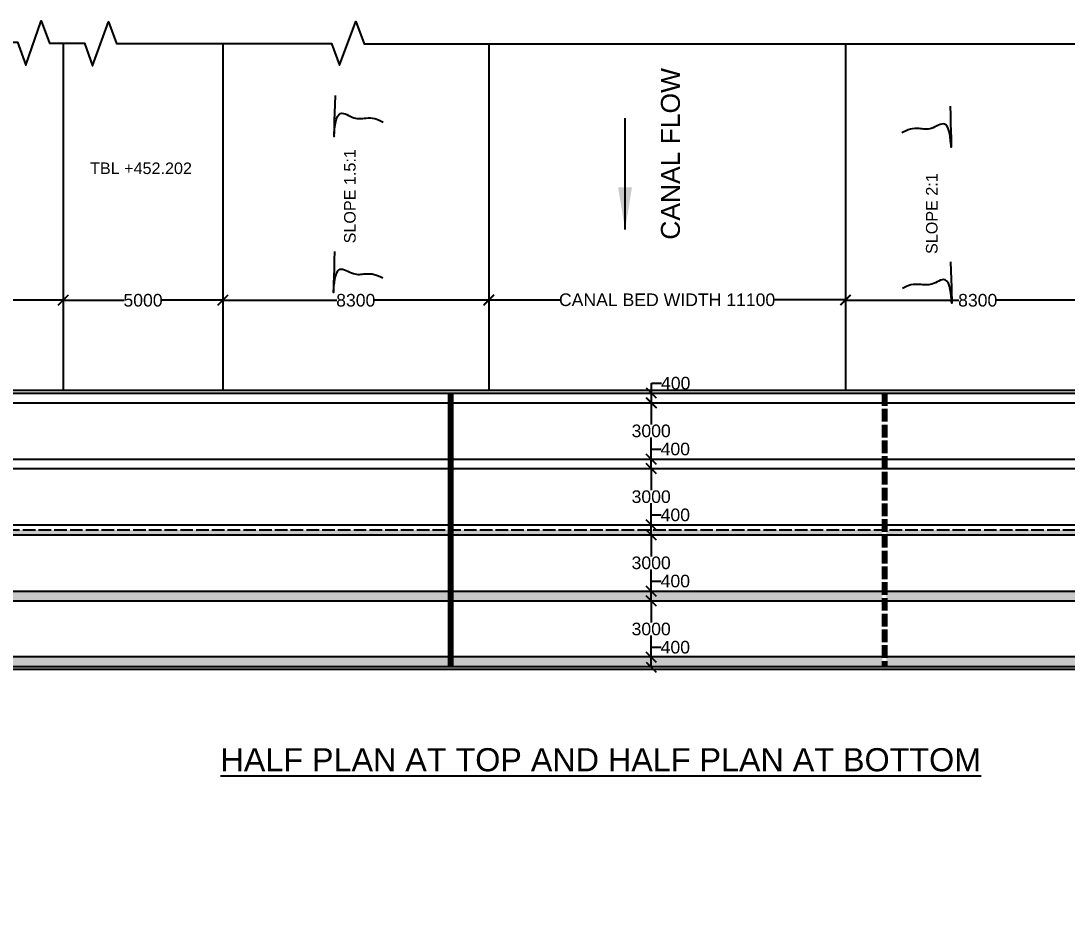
# Model space of a CAD drawing. Header units: millimetres. Extents: x 5124 to 6568637, y 2311 to 91879094.
# Drawn here: x 3703956 to 3713914, y 45942206 to 45950719 of the extents above; entities that cross this region are included whole.
import ezdxf

# ---------------------------------------------------------------- set-up
doc = ezdxf.new("R2010")
doc.units = ezdxf.units.MM
doc.header["$MEASUREMENT"] = 0
doc.linetypes.add('ACAD_ISO02W100', pattern=[15, 12, -3])
for name, color, linetype in [('DIMENSION', 7, 'Continuous'), ('DRAWING', 7, 'Continuous'), ('TEXT', 7, 'Continuous')]:
    doc.layers.add(name, color=color, linetype=linetype)
doc.styles.get("Standard").update_dxf_attribs({"font": 'arial.ttf', "height": 120})
doc.dimstyles.get("Standard").update_dxf_attribs({"dimtxt": 200, "dimasz": 110, "dimexe": 0.18, "dimexo": 0.0625, "dimgap": 0.09, "dimtad": 0, "dimtih": 1, "dimtoh": 1, "dimdec": 0, "dimzin": 0, "dimdsep": 46, "dimtxsty": 'Standard', "dimblk": 'OBLIQUE', "dimcen": 0.09, "dimse1": 1, "dimse2": 1, "dimadec": 0, "dimazin": 0, "dimtfac": 1, "dimtdec": 0, "dimtofl": 0, "dimtmove": 0, "dimatfit": 3, "dimfxl": 1, "dimtolj": 1, "dimtzin": 0, "dimarcsym": 0})
pattern_1 = [(50, (0, 0), (179.31504565, -15.68803375), [18.75, -206.25]), (355, (0, 0), (-34.6878334, 188.0480334), [15, -165]), (100.4514, (14.94, -1.3), (144.6273454, 172.3598855), [15.9350475, -175.285528]), (46.1842, (0, 50), (266.8102622, -41.3797536), [28.125, -309.375]), (96.6356, (22.23, 46.55), (233.6656764, 243.5294677), [23.902572, -262.92825]), (351.1842, (0, 50), (233.6654863, 243.5296502), [22.5, -247.5]), (21, (25, 37.5), (149.22676303, -100.65472267), [18.75, -206.25]), (326, (25, 37.5), (60.828833, 181.28751126), [15, -165]), (71.4514, (37.44, 29.11), (210.05565715, 80.6326242), [15.9350475, -175.285528]), (37.5, (0, 0), (3.03996383, 83.22346346), [0, -163, 0, -167.5, 0, -165.625]), (7.5, (0, 0), (65.76738436, 98.60292797), [0, -95.5, 0, -159.25, 0, -63.125]), (327.5, (-55.75, 0), (133.45560904, -5.63871793), [0, -62.5, 0, -195, 0, -258.75]), (317.5, (-80.75, 0), (145.79654234, 25.02624558), [0, -81.25, 0, -129.5, 0, -183.75])]

# ---------------------------------------------------------------- blocks, each defined once
blk = doc.blocks.new('_Oblique')
at = {"color": 0, "linetype": 'ByBlock', "lineweight": -2}
blk.add_line((-0.5, -0.5), (0.5, 0.5), dxfattribs=at)
blk = doc.blocks.new('*D138')
at = {"layer": 'Defpoints', "color": 0, "linetype": 'Continuous', "transparency": 16777216}
for p in [(3702623.8, 45948058.7), (3704359.4, 45948058.7), (3704359.4, 45948058.7)]:
    blk.add_point(p, dxfattribs=at)
at = {"layer": 'DIMENSION', "color": 0, "linetype": 'Continuous', "lineweight": -2, "transparency": 16777216}
for p, q in [((3702623.8, 45948058.7), (3703310.5, 45948058.7)), ((3704359.4, 45948058.7), (3703672.7, 45948058.7))]:
    blk.add_line(p, q, dxfattribs=at)
at = {"layer": 'DIMENSION', "color": 0, "linetype": 'Continuous', "lineweight": -2, "transparency": 16777216, "xscale": 95, "yscale": 95, "zscale": 95, "rotation": 180}
blk.add_blockref('_Oblique', (3702623.8, 45948058.7), dxfattribs=at)
at = {"layer": 'DIMENSION', "color": 0, "linetype": 'Continuous', "lineweight": -2, "transparency": 16777216, "xscale": 95, "yscale": 95, "zscale": 95}
blk.add_blockref('_Oblique', (3704359.4, 45948058.7), dxfattribs=at)
at = {"layer": 'DIMENSION', "color": 0, "linetype": 'Continuous', "transparency": 16777216, "insert": (3703491.6, 45948058.7), "char_height": 120, "attachment_point": 5}
blk.add_mtext('\\A1;4232', dxfattribs=at)
blk = doc.blocks.new('*D139')
at = {"layer": 'Defpoints', "color": 0, "linetype": 'Continuous', "transparency": 16777216}
for p in [(3704359.4, 45948058.7), (3705877.6, 45948058.7), (3705877.6, 45948058.7)]:
    blk.add_point(p, dxfattribs=at)
at = {"layer": 'DIMENSION', "color": 0, "linetype": 'Continuous', "lineweight": -2, "transparency": 16777216}
for p, q in [((3704359.4, 45948058.7), (3704939.5, 45948058.7)), ((3705877.6, 45948058.7), (3705297.6, 45948058.7))]:
    blk.add_line(p, q, dxfattribs=at)
at = {"layer": 'DIMENSION', "color": 0, "linetype": 'Continuous', "lineweight": -2, "transparency": 16777216, "xscale": 95, "yscale": 95, "zscale": 95, "rotation": 180}
blk.add_blockref('_Oblique', (3704359.4, 45948058.7), dxfattribs=at)
at = {"layer": 'DIMENSION', "color": 0, "linetype": 'Continuous', "lineweight": -2, "transparency": 16777216, "xscale": 95, "yscale": 95, "zscale": 95}
blk.add_blockref('_Oblique', (3705877.6, 45948058.7), dxfattribs=at)
at = {"layer": 'DIMENSION', "color": 0, "linetype": 'Continuous', "transparency": 16777216, "insert": (3705118.5, 45948058.7), "char_height": 120, "attachment_point": 5}
blk.add_mtext('\\A1;5000', dxfattribs=at)
blk = doc.blocks.new('*D140')
at = {"layer": 'Defpoints', "color": 0, "linetype": 'Continuous', "transparency": 16777216}
for p in [(3705877.6, 45948058.7), (3708409, 45948058.7), (3708409, 45948058.7)]:
    blk.add_point(p, dxfattribs=at)
at = {"layer": 'DIMENSION', "color": 0, "linetype": 'Continuous', "lineweight": -2, "transparency": 16777216}
for p, q in [((3705877.6, 45948058.7), (3706964.2, 45948058.7)), ((3708409, 45948058.7), (3707322.5, 45948058.7))]:
    blk.add_line(p, q, dxfattribs=at)
at = {"layer": 'DIMENSION', "color": 0, "linetype": 'Continuous', "lineweight": -2, "transparency": 16777216, "xscale": 95, "yscale": 95, "zscale": 95, "rotation": 180}
blk.add_blockref('_Oblique', (3705877.6, 45948058.7), dxfattribs=at)
at = {"layer": 'DIMENSION', "color": 0, "linetype": 'Continuous', "lineweight": -2, "transparency": 16777216, "xscale": 95, "yscale": 95, "zscale": 95}
blk.add_blockref('_Oblique', (3708409, 45948058.7), dxfattribs=at)
at = {"layer": 'DIMENSION', "color": 0, "linetype": 'Continuous', "transparency": 16777216, "insert": (3707143.3, 45948058.7), "char_height": 120, "attachment_point": 5}
blk.add_mtext('\\A1;8300', dxfattribs=at)
blk = doc.blocks.new('*D141')
at = {"layer": 'Defpoints', "color": 0, "linetype": 'Continuous', "transparency": 16777216}
for p in [(3708409, 45948058.7), (3711804.9, 45948063.1), (3711804.9, 45948058.7)]:
    blk.add_point(p, dxfattribs=at)
at = {"layer": 'DIMENSION', "color": 0, "linetype": 'Continuous', "lineweight": -2, "transparency": 16777216}
for p, q in [((3708409, 45948063.1), (3709085.6, 45948063.1)), ((3711804.9, 45948063.1), (3711128.3, 45948063.1))]:
    blk.add_line(p, q, dxfattribs=at)
at = {"layer": 'DIMENSION', "color": 0, "linetype": 'Continuous', "lineweight": -2, "transparency": 16777216, "xscale": 95, "yscale": 95, "zscale": 95, "rotation": 180}
blk.add_blockref('_Oblique', (3708409, 45948063.1), dxfattribs=at)
at = {"layer": 'DIMENSION', "color": 0, "linetype": 'Continuous', "lineweight": -2, "transparency": 16777216, "xscale": 95, "yscale": 95, "zscale": 95}
blk.add_blockref('_Oblique', (3711804.9, 45948063.1), dxfattribs=at)
at = {"layer": 'DIMENSION', "color": 0, "linetype": 'Continuous', "transparency": 16777216, "insert": (3710106.9, 45948063.1), "char_height": 120, "attachment_point": 5}
blk.add_mtext('\\A1;CANAL BED WIDTH 11100', dxfattribs=at)
blk = doc.blocks.new('*D142')
at = {"layer": 'Defpoints', "color": 0, "linetype": 'Continuous', "transparency": 16777216}
for p in [(3711804.9, 45948058.7), (3714322, 45948058.7), (3714322, 45948058.7)]:
    blk.add_point(p, dxfattribs=at)
at = {"layer": 'DIMENSION', "color": 0, "linetype": 'Continuous', "lineweight": -2, "transparency": 16777216}
for p, q in [((3711804.9, 45948058.7), (3712884.3, 45948058.7)), ((3714322, 45948058.7), (3713242.6, 45948058.7))]:
    blk.add_line(p, q, dxfattribs=at)
at = {"layer": 'DIMENSION', "color": 0, "linetype": 'Continuous', "lineweight": -2, "transparency": 16777216, "xscale": 95, "yscale": 95, "zscale": 95, "rotation": 180}
blk.add_blockref('_Oblique', (3711804.9, 45948058.7), dxfattribs=at)
at = {"layer": 'DIMENSION', "color": 0, "linetype": 'Continuous', "lineweight": -2, "transparency": 16777216, "xscale": 95, "yscale": 95, "zscale": 95}
blk.add_blockref('_Oblique', (3714322, 45948058.7), dxfattribs=at)
at = {"layer": 'DIMENSION', "color": 0, "linetype": 'Continuous', "transparency": 16777216, "insert": (3713063.5, 45948058.7), "char_height": 120, "attachment_point": 5}
blk.add_mtext('\\A1;8300', dxfattribs=at)
blk = doc.blocks.new('*D145')
at = {"layer": 'Defpoints', "color": 0, "linetype": 'Continuous', "transparency": 16777216}
for p in [(3709958.8, 45947174.2), (3709958.8, 45947174.2), (3709958.8, 45947082.3)]:
    blk.add_point(p, dxfattribs=at)
at = {"layer": 'DIMENSION', "color": 0, "linetype": 'Continuous', "lineweight": -2, "transparency": 16777216}
for p, q in [((3709958.8, 45947174.2), (3709958.8, 45947269.2)), ((3709958.8, 45947269.2), (3710053.8, 45947269.2)), ((3709958.8, 45947082.3), (3709958.8, 45947174.2))]:
    blk.add_line(p, q, dxfattribs=at)
at = {"layer": 'DIMENSION', "color": 0, "linetype": 'Continuous', "lineweight": -2, "transparency": 16777216, "xscale": 95, "yscale": 95, "zscale": 95}
for p, rotation in [((3709958.8, 45947174.2), 90), ((3709958.8, 45947082.3), 270)]:
    blk.add_blockref('_Oblique', p, dxfattribs=dict(at, rotation=rotation))
at = {"layer": 'DIMENSION', "color": 0, "linetype": 'Continuous', "transparency": 16777216, "insert": (3710188.7, 45947269.2), "char_height": 120, "attachment_point": 5}
blk.add_mtext('\\A1;400', dxfattribs=at)
blk = doc.blocks.new('*D146')
at = {"layer": 'Defpoints', "color": 0, "linetype": 'Continuous', "transparency": 16777216}
for p in [(3709958.8, 45947082.3), (3709955.3, 45946547.4), (3709958.8, 45946547.4)]:
    blk.add_point(p, dxfattribs=at)
at = {"layer": 'DIMENSION', "color": 0, "linetype": 'Continuous', "lineweight": -2, "transparency": 16777216}
for p, q in [((3709955.3, 45947082.3), (3709955.3, 45946876.2)), ((3709955.3, 45946547.4), (3709955.3, 45946753.5))]:
    blk.add_line(p, q, dxfattribs=at)
at = {"layer": 'DIMENSION', "color": 0, "linetype": 'Continuous', "lineweight": -2, "transparency": 16777216, "xscale": 95, "yscale": 95, "zscale": 95}
for p, rotation in [((3709955.3, 45947082.3), 90), ((3709955.3, 45946547.4), 270)]:
    blk.add_blockref('_Oblique', p, dxfattribs=dict(at, rotation=rotation))
at = {"layer": 'DIMENSION', "color": 0, "linetype": 'Continuous', "transparency": 16777216, "insert": (3709955.3, 45946814.8), "char_height": 120, "attachment_point": 5}
blk.add_mtext('\\A1;3000', dxfattribs=at)
blk = doc.blocks.new('*D147')
at = {"layer": 'Defpoints', "color": 0, "linetype": 'Continuous', "transparency": 16777216}
for p in [(3709955.3, 45946547.4), (3709955.3, 45946547.4), (3709955.3, 45946456.9)]:
    blk.add_point(p, dxfattribs=at)
at = {"layer": 'DIMENSION', "color": 0, "linetype": 'Continuous', "lineweight": -2, "transparency": 16777216}
for p, q in [((3709955.3, 45946547.4), (3709955.3, 45946642.4)), ((3709955.3, 45946642.4), (3710050.3, 45946642.4)), ((3709955.3, 45946456.9), (3709955.3, 45946547.4))]:
    blk.add_line(p, q, dxfattribs=at)
at = {"layer": 'DIMENSION', "color": 0, "linetype": 'Continuous', "lineweight": -2, "transparency": 16777216, "xscale": 95, "yscale": 95, "zscale": 95}
for p, rotation in [((3709955.3, 45946547.4), 90), ((3709955.3, 45946456.9), 270)]:
    blk.add_blockref('_Oblique', p, dxfattribs=dict(at, rotation=rotation))
at = {"layer": 'DIMENSION', "color": 0, "linetype": 'Continuous', "transparency": 16777216, "insert": (3710185.2, 45946642.4), "char_height": 120, "attachment_point": 5}
blk.add_mtext('\\A1;400', dxfattribs=at)
blk = doc.blocks.new('*D148')
at = {"layer": 'Defpoints', "color": 0, "linetype": 'Continuous', "transparency": 16777216}
for p in [(3709955.3, 45946456.9), (3709955.3, 45945920.2), (3709955.3, 45945920.2)]:
    blk.add_point(p, dxfattribs=at)
at = {"layer": 'DIMENSION', "color": 0, "linetype": 'Continuous', "lineweight": -2, "transparency": 16777216}
for p, q in [((3709955.3, 45946456.9), (3709955.3, 45946249.9)), ((3709955.3, 45945920.2), (3709955.3, 45946127.2))]:
    blk.add_line(p, q, dxfattribs=at)
at = {"layer": 'DIMENSION', "color": 0, "linetype": 'Continuous', "lineweight": -2, "transparency": 16777216, "xscale": 95, "yscale": 95, "zscale": 95}
for p, rotation in [((3709955.3, 45946456.9), 90), ((3709955.3, 45945920.2), 270)]:
    blk.add_blockref('_Oblique', p, dxfattribs=dict(at, rotation=rotation))
at = {"layer": 'DIMENSION', "color": 0, "linetype": 'Continuous', "transparency": 16777216, "insert": (3709955.3, 45946188.6), "char_height": 120, "attachment_point": 5}
blk.add_mtext('\\A1;3000', dxfattribs=at)
blk = doc.blocks.new('*D149')
at = {"layer": 'Defpoints', "color": 0, "linetype": 'Continuous', "transparency": 16777216}
for p in [(3709955.3, 45945920.2), (3709955.3, 45945920.2), (3709955.3, 45945827.1)]:
    blk.add_point(p, dxfattribs=at)
at = {"layer": 'DIMENSION', "color": 0, "linetype": 'Continuous', "lineweight": -2, "transparency": 16777216}
for p, q in [((3709955.3, 45945920.2), (3709955.3, 45946015.2)), ((3709955.3, 45946015.2), (3710050.3, 45946015.2)), ((3709955.3, 45945827.1), (3709955.3, 45945920.2))]:
    blk.add_line(p, q, dxfattribs=at)
at = {"layer": 'DIMENSION', "color": 0, "linetype": 'Continuous', "lineweight": -2, "transparency": 16777216, "xscale": 95, "yscale": 95, "zscale": 95}
for p, rotation in [((3709955.3, 45945920.2), 90), ((3709955.3, 45945827.1), 270)]:
    blk.add_blockref('_Oblique', p, dxfattribs=dict(at, rotation=rotation))
at = {"layer": 'DIMENSION', "color": 0, "linetype": 'Continuous', "transparency": 16777216, "insert": (3710185.2, 45946015.2), "char_height": 120, "attachment_point": 5}
blk.add_mtext('\\A1;400', dxfattribs=at)
blk = doc.blocks.new('*D150')
at = {"layer": 'Defpoints', "color": 0, "linetype": 'Continuous', "transparency": 16777216}
for p in [(3709955.3, 45945827.1), (3709955.3, 45945290.4), (3709955.3, 45945290.4)]:
    blk.add_point(p, dxfattribs=at)
at = {"layer": 'DIMENSION', "color": 0, "linetype": 'Continuous', "lineweight": -2, "transparency": 16777216}
for p, q in [((3709955.3, 45945827.1), (3709955.3, 45945620.1)), ((3709955.3, 45945290.4), (3709955.3, 45945497.4))]:
    blk.add_line(p, q, dxfattribs=at)
at = {"layer": 'DIMENSION', "color": 0, "linetype": 'Continuous', "lineweight": -2, "transparency": 16777216, "xscale": 95, "yscale": 95, "zscale": 95}
for p, rotation in [((3709955.3, 45945827.1), 90), ((3709955.3, 45945290.4), 270)]:
    blk.add_blockref('_Oblique', p, dxfattribs=dict(at, rotation=rotation))
at = {"layer": 'DIMENSION', "color": 0, "linetype": 'Continuous', "transparency": 16777216, "insert": (3709955.3, 45945558.7), "char_height": 120, "attachment_point": 5}
blk.add_mtext('\\A1;3000', dxfattribs=at)
blk = doc.blocks.new('*D151')
at = {"layer": 'Defpoints', "color": 0, "linetype": 'Continuous', "transparency": 16777216}
for p in [(3709955.3, 45945290.4), (3709955.3, 45945290.4), (3709955.3, 45945197.2)]:
    blk.add_point(p, dxfattribs=at)
at = {"layer": 'DIMENSION', "color": 0, "linetype": 'Continuous', "lineweight": -2, "transparency": 16777216}
for p, q in [((3709955.3, 45945290.4), (3709955.3, 45945385.4)), ((3709955.3, 45945385.4), (3710050.3, 45945385.4)), ((3709955.3, 45945197.2), (3709955.3, 45945290.4))]:
    blk.add_line(p, q, dxfattribs=at)
at = {"layer": 'DIMENSION', "color": 0, "linetype": 'Continuous', "lineweight": -2, "transparency": 16777216, "xscale": 95, "yscale": 95, "zscale": 95}
for p, rotation in [((3709955.3, 45945290.4), 90), ((3709955.3, 45945197.2), 270)]:
    blk.add_blockref('_Oblique', p, dxfattribs=dict(at, rotation=rotation))
at = {"layer": 'DIMENSION', "color": 0, "linetype": 'Continuous', "transparency": 16777216, "insert": (3710185.2, 45945385.4), "char_height": 120, "attachment_point": 5}
blk.add_mtext('\\A1;400', dxfattribs=at)
blk = doc.blocks.new('*D152')
at = {"layer": 'Defpoints', "color": 0, "linetype": 'Continuous', "transparency": 16777216}
for p in [(3709955.3, 45945197.2), (3709955.3, 45944660.5), (3709955.3, 45944660.5)]:
    blk.add_point(p, dxfattribs=at)
at = {"layer": 'DIMENSION', "color": 0, "linetype": 'Continuous', "lineweight": -2, "transparency": 16777216}
for p, q in [((3709955.3, 45945197.2), (3709955.3, 45944990.2)), ((3709955.3, 45944660.5), (3709955.3, 45944867.5))]:
    blk.add_line(p, q, dxfattribs=at)
at = {"layer": 'DIMENSION', "color": 0, "linetype": 'Continuous', "lineweight": -2, "transparency": 16777216, "xscale": 95, "yscale": 95, "zscale": 95}
for p, rotation in [((3709955.3, 45945197.2), 90), ((3709955.3, 45944660.5), 270)]:
    blk.add_blockref('_Oblique', p, dxfattribs=dict(at, rotation=rotation))
at = {"layer": 'DIMENSION', "color": 0, "linetype": 'Continuous', "transparency": 16777216, "insert": (3709955.3, 45944928.9), "char_height": 120, "attachment_point": 5}
blk.add_mtext('\\A1;3000', dxfattribs=at)
blk = doc.blocks.new('*D153')
at = {"layer": 'Defpoints', "color": 0, "linetype": 'Continuous', "transparency": 16777216}
for p in [(3709955.3, 45944660.5), (3709955.3, 45944660.5), (3709955.3, 45944567.4)]:
    blk.add_point(p, dxfattribs=at)
at = {"layer": 'DIMENSION', "color": 0, "linetype": 'Continuous', "lineweight": -2, "transparency": 16777216}
for p, q in [((3709955.3, 45944660.5), (3709955.3, 45944755.5)), ((3709955.3, 45944755.5), (3710050.3, 45944755.5)), ((3709955.3, 45944567.4), (3709955.3, 45944660.5))]:
    blk.add_line(p, q, dxfattribs=at)
at = {"layer": 'DIMENSION', "color": 0, "linetype": 'Continuous', "lineweight": -2, "transparency": 16777216, "xscale": 95, "yscale": 95, "zscale": 95}
for p, rotation in [((3709955.3, 45944660.5), 90), ((3709955.3, 45944567.4), 270)]:
    blk.add_blockref('_Oblique', p, dxfattribs=dict(at, rotation=rotation))
at = {"layer": 'DIMENSION', "color": 0, "linetype": 'Continuous', "transparency": 16777216, "insert": (3710185.2, 45944755.5), "char_height": 120, "attachment_point": 5}
blk.add_mtext('\\A1;400', dxfattribs=at)

msp = doc.modelspace()

# ---------------------------------------------------------------- hatches: boundary and pattern name
at = {"layer": 'DRAWING', "linetype": 'Continuous'}
h = msp.add_hatch(dxfattribs=at)
h.set_pattern_fill('AR-CONC', color=256, scale=25, style=0)
h.set_pattern_definition(pattern_1)
h.paths.add_polyline_path([(3702779.5, 45945827.1), (3702623.8, 45945827.1), (3702623.8, 45945288.6), (3702779.5, 45945288.6)])
h.paths.add_polyline_path([(3703063.9, 45945827.1), (3702779.5, 45945827.1), (3702779.5, 45945288.6), (3703063.9, 45945288.6)])
h.paths.add_polyline_path([(3702779.5, 45945288.6), (3702623.8, 45945288.6), (3702623.8, 45945197.9), (3702779.5, 45945197.9)])
h.paths.add_polyline_path([(3703063.9, 45945288.6), (3702779.5, 45945288.6), (3702779.5, 45945197.9), (3703063.9, 45945197.9)])
h.paths.add_polyline_path([(3702779.5, 45945197.9), (3702623.8, 45945197.9), (3702623.8, 45944668.8), (3702779.5, 45944668.8)])
h.paths.add_polyline_path([(3703063.9, 45945197.9), (3702779.5, 45945197.9), (3702779.5, 45944668.8), (3703063.9, 45944668.8)])
h.paths.add_polyline_path([(3702779.5, 45944668.8), (3702623.8, 45944668.8), (3702623.8, 45944574), (3702779.5, 45944574)])
h.paths.add_polyline_path([(3703063.9, 45944668.8), (3702779.5, 45944668.8), (3702779.5, 45944574), (3703063.9, 45944574)])
h.paths.add_polyline_path([(3702779.5, 45944574), (3702623.8, 45944574), (3702623.8, 45944546.6), (3702779.5, 45944546.6)])
h.paths.add_polyline_path([(3702887.7, 45944574), (3702779.5, 45944574), (3702779.5, 45944546.6), (3702887.7, 45944546.6)])
h.paths.add_polyline_path([(3702979.3, 45944574), (3702887.7, 45944574), (3702887.7, 45944546.6), (3702979.3, 45944546.6)])
h.paths.add_polyline_path([(3708026.9, 45945288.6), (3703063.9, 45945288.6), (3703063.9, 45945197.9), (3708026.9, 45945197.9)])
h.paths.add_polyline_path([(3708026.9, 45945872.5), (3703063.9, 45945872.5), (3703063.9, 45945827.1), (3708026.9, 45945827.1)])
h.paths.add_polyline_path([(3703063.9, 45945872.5), (3702779.5, 45945872.5), (3702779.5, 45945827.1), (3703063.9, 45945827.1)])
h.paths.add_polyline_path([(3702779.5, 45945872.5), (3702623.8, 45945872.5), (3702623.8, 45945827.1), (3702779.5, 45945827.1)])
h.paths.add_polyline_path([(3708026.9, 45944668.8), (3703063.9, 45944668.8), (3703063.9, 45944574), (3708026.9, 45944574)])
h.paths.add_polyline_path([(3708045.3, 45945920.2), (3708026.9, 45945920.2), (3708026.9, 45945872.5), (3708045.3, 45945872.5)])
h.paths.add_polyline_path([(3708064.6, 45945920.2), (3708045.3, 45945920.2), (3708045.3, 45945872.5), (3708064.6, 45945872.5)])
h.paths.add_polyline_path([(3708045.3, 45945872.5), (3708026.9, 45945872.5), (3708026.9, 45945827.1), (3708045.3, 45945827.1)])
h.paths.add_polyline_path([(3708064.6, 45945872.5), (3708045.3, 45945872.5), (3708045.3, 45945827.1), (3708064.6, 45945827.1)])
h.paths.add_polyline_path([(3708045.3, 45945288.6), (3708026.9, 45945288.6), (3708026.9, 45945197.9), (3708045.3, 45945197.9)])
h.paths.add_polyline_path([(3708064.6, 45945288.6), (3708045.3, 45945288.6), (3708045.3, 45945197.9), (3708064.6, 45945197.9)])
h.paths.add_polyline_path([(3708045.3, 45944668.8), (3708026.9, 45944668.8), (3708026.9, 45944574), (3708045.3, 45944574)])
h.paths.add_polyline_path([(3708064.6, 45944668.8), (3708045.3, 45944668.8), (3708045.3, 45944574), (3708064.6, 45944574)])
h.paths.add_polyline_path([(3702712.6, 45944546.6), (3702623.8, 45944546.6), (3702623.8, 45944574), (3702623.8, 45944668.8), (3700863.9, 45943490.1), (3700790.3, 45943490.1), (3700790.3, 45943332.4), (3700900.4, 45943332.4)])
h.paths.add_polyline_path([(3702887.7, 45944153.1), (3702887.7, 45944546.6), (3702779.5, 45944546.6), (3702712.6, 45944546.6), (3700900.4, 45943332.4), (3699070.5, 45943332.4), (3699070.5, 45942205.8), (3699506.3, 45942205.8), (3699506.3, 45942917.1), (3701041.8, 45942917.1)])
h.paths.add_polyline_path([(3699070.5, 45943332.4), (3699408.3, 45943332.4), (3699408.3, 45943490.1), (3698928.6, 45943490.1), (3698928.6, 45942205.8), (3699070.5, 45942205.8)])
h.paths.add_polyline_path([(3700790.3, 45943490.1), (3700451.4, 45943490.1), (3700451.4, 45943332.4), (3700790.3, 45943332.4)], flags=17)
h.paths.add_polyline_path([(3700451.4, 45943490.1), (3700180.5, 45943490.1), (3700180.5, 45943332.4), (3700451.4, 45943332.4)], flags=16)
h.paths.add_polyline_path([(3700180.5, 45943490.1), (3700066.8, 45943490.1), (3700066.8, 45943332.4), (3700180.5, 45943332.4)], flags=17)
h.paths.add_polyline_path([(3700018.5, 45943490.1), (3699950.5, 45943490.1), (3699950.5, 45943332.4), (3700018.5, 45943332.4)], flags=16)
h.paths.add_polyline_path([(3699950.5, 45943490.1), (3699861.9, 45943490.1), (3699861.9, 45943332.4), (3699950.5, 45943332.4)], flags=16)
h.paths.add_polyline_path([(3699861.9, 45943490.1), (3699782.1, 45943490.1), (3699782.1, 45943332.4), (3699861.9, 45943332.4)], flags=16)
h.paths.add_polyline_path([(3699782.1, 45943490.1), (3699705.2, 45943490.1), (3699705.2, 45943332.4), (3699782.1, 45943332.4)], flags=16)
h.paths.add_polyline_path([(3699705.2, 45943490.1), (3699660.9, 45943490.1), (3699660.9, 45943332.4), (3699705.2, 45943332.4)], flags=16)
h.paths.add_polyline_path([(3699635.2, 45943490.1), (3699566.2, 45943490.1), (3699566.2, 45943332.4), (3699635.2, 45943332.4)], flags=17)
h.paths.add_polyline_path([(3699566.2, 45943490.1), (3699521.4, 45943490.1), (3699521.4, 45943332.4), (3699566.2, 45943332.4)], flags=17)
h.paths.add_polyline_path([(3699521.4, 45943490.1), (3699495.9, 45943490.1), (3699495.9, 45943332.4), (3699521.4, 45943332.4)], flags=16)
h.paths.add_polyline_path([(3699495.9, 45943490.1), (3699472.4, 45943490.1), (3699472.4, 45943332.4), (3699495.9, 45943332.4)], flags=16)
h = msp.add_hatch(dxfattribs=at)
h.set_pattern_fill('AR-CONC', color=256, scale=25, style=0)
h.set_pattern_definition(pattern_1)
h.paths.add_polyline_path([(3719360.5, 45945827.1), (3719220.2, 45945827.1), (3719220.2, 45945288.6), (3719360.5, 45945288.6)])
h.paths.add_polyline_path([(3719360.5, 45945288.6), (3719220.2, 45945288.6), (3719220.2, 45945197.9), (3719360.5, 45945197.9)])
h.paths.add_polyline_path([(3719220.2, 45945288.6), (3719014, 45945288.6), (3719014, 45945197.9), (3719220.2, 45945197.9)])
h.paths.add_polyline_path([(3719014, 45945288.6), (3712195.1, 45945288.6), (3712195.1, 45945197.9), (3719014, 45945197.9)])
h.paths.add_polyline_path([(3719014, 45945872.5), (3712195.1, 45945872.5), (3712195.1, 45945827.1), (3719014, 45945827.1)])
h.paths.add_polyline_path([(3712157.3, 45945872.5), (3708064.6, 45945872.5), (3708064.6, 45945827.1), (3712157.3, 45945827.1)])
h.paths.add_polyline_path([(3712157.3, 45945288.6), (3708064.6, 45945288.6), (3708064.6, 45945197.9), (3712157.3, 45945197.9)])
h.paths.add_polyline_path([(3712157.3, 45944668.8), (3708064.6, 45944668.8), (3708064.6, 45944574), (3712157.3, 45944574)])
h.paths.add_polyline_path([(3719014, 45944668.8), (3712195.1, 45944668.8), (3712195.1, 45944574), (3719014, 45944574)])
h.paths.add_polyline_path([(3719360.5, 45944668.8), (3719360.5, 45944546.6), (3719281.9, 45944546.6), (3722635.1, 45943392.2), (3722635.1, 45942458.9), (3722783.7, 45942458.9), (3722783.7, 45943528.9)])
h.paths.add_polyline_path([(3719360.5, 45944668.8), (3719220.2, 45944668.8), (3719220.2, 45944574), (3719360.5, 45944574)])
h.paths.add_polyline_path([(3719220.2, 45944668.8), (3719014, 45944668.8), (3719014, 45944574), (3719220.2, 45944574)])
h.paths.add_polyline_path([(3719281.9, 45944546.6), (3719111.9, 45944546.6), (3719120.3, 45944234.6), (3722300.1, 45943141.1), (3722300.1, 45942458.9), (3722635.1, 45942458.9), (3722635.1, 45943392.2)])

# ---------------------------------------------------------------- linework, layer by layer
at = {"layer": 'DIMENSION', "linetype": 'Continuous'}
for points in [[(3706946.5, 45950008.3), (3706937.7, 45949632.5), (3706998.9, 45949838), (3707126.3, 45949796.4), (3707182.6, 45949789.1), (3707241.3, 45949794), (3707324.6, 45949789.1), (3707405.4, 45949754.8)], [(3712800.8, 45949907.4), (3712809.5, 45949531.6), (3712748.3, 45949737), (3712621, 45949695.5), (3712564.7, 45949688.1), (3712505.9, 45949693), (3712422.6, 45949688.1), (3712341.8, 45949653.9)], [(3706941.5, 45948524.9), (3706932.8, 45948149.2), (3706994, 45948354.6), (3707121.3, 45948313), (3707177.6, 45948305.7), (3707236.4, 45948310.6), (3707319.7, 45948305.7), (3707400.5, 45948271.5)], [(3712805.7, 45948424), (3712814.5, 45948048.2), (3712753.3, 45948253.7), (3712625.9, 45948212.1), (3712569.6, 45948204.7), (3712510.8, 45948209.6), (3712427.6, 45948204.7), (3712346.8, 45948170.5)]]:
    msp.add_spline(points, degree=3, dxfattribs=at)
at = {"layer": 'DRAWING', "linetype": 'Continuous'}
for points in [[(3702623.8, 45950516), (3703925.1, 45950516), (3704004, 45950297.6), (3704148.8, 45950718.7), (3704229.7, 45950506.2), (3704561.8, 45950506.2), (3704637.6, 45950292.6), (3704791.2, 45950709.4), (3704866.4, 45950504.1), (3706913.8, 45950504.1), (3706988.1, 45950297.9), (3707144.5, 45950711.9), (3707222.7, 45950499.7), (3714322, 45950499.7), (3714402.2, 45950296.8), (3714552.5, 45950711.8), (3714633, 45950505.3), (3719354.3, 45950505.3)], [(3704359.4, 45950506.2), (3704359.4, 45947202.5)], [(3705877.6, 45950504.1), (3705877.6, 45947200.4)], [(3708409, 45950499.7), (3708409, 45947196)], [(3711804.9, 45950499.7), (3711804.9, 45947196)], [(3702623.8, 45947202.5), (3719360.5, 45947202.5)], [(3702623.8, 45947174.2), (3719360.5, 45947174.2)], [(3708026.9, 45947174.2), (3708026.9, 45944574)], [(3708045.3, 45947174.2), (3708045.3, 45944574)], [(3708064.6, 45947174.2), (3708064.6, 45944574)], [(3702623.8, 45947082.3), (3719360.5, 45947082.3)], [(3702623.8, 45946547.4), (3719360.5, 45946547.4)], [(3702623.8, 45946456.9), (3719360.5, 45946456.9)], [(3702623.8, 45945920.2), (3719360.5, 45945920.2)], [(3702623.8, 45945827.1), (3719360.5, 45945827.1)], [(3702623.8, 45945288.6), (3719360.5, 45945288.6)], [(3702623.8, 45945197.9), (3719360.5, 45945197.9)], [(3702623.8, 45944668.8), (3719360.5, 45944668.8)], [(3702623.8, 45944574), (3719360.5, 45944574)], [(3702623.8, 45944546.6), (3719360.5, 45944546.6)]]:
    msp.add_lwpolyline(points, dxfattribs=at)
at = {"layer": 'DRAWING', "linetype": 'ACAD_ISO02W100', "ltscale": 10}
for points in [[(3712157.3, 45947174.2), (3712157.3, 45944574)], [(3712175.7, 45947174.2), (3712175.7, 45944574)], [(3712195.1, 45947174.2), (3712195.1, 45944574)], [(3702623.8, 45945872.5), (3726260.2, 45945872.5)]]:
    msp.add_lwpolyline(points, dxfattribs=at)

# ---------------------------------------------------------------- texts
at = {"layer": 'TEXT'}
msp.add_text('%%UHALF PLAN AT TOP AND HALF PLAN AT BOTTOM', height=220, dxfattribs=at).set_placement((3705856, 45943574.9))
at = {"layer": 'TEXT', "linetype": 'Continuous', "rotation": 90}
for s, insert, char_height, width, attachment_point in [('CANAL FLOW', (3710048.7, 45948635.8), 180, 2019.223, 1), ('SLOPE 1.5:1', (3707032.3, 45948600.8), 110, 1165.65, 1), ('SLOPE 2:1', (3712682.6, 45948499.8), 110, 1165.65, 7)]:
    msp.add_mtext(s, dxfattribs=dict(at, insert=insert, char_height=char_height, width=width, attachment_point=attachment_point))
at = {"layer": 'TEXT', "linetype": 'Continuous', "insert": (3704614.5, 45949370.8), "char_height": 110, "width": 1165.65, "attachment_point": 1}
msp.add_mtext('TBL +452.202', dxfattribs=at)

# ---------------------------------------------------------------- dimensions: what is measured, and where the dimension line sits
at = {"layer": 'DIMENSION', "linetype": 'Continuous'}
for base, p1, p2, text, picture, middle in [((3711804.9, 45948063.1), (3708409, 45948058.7), (3711804.9, 45948058.7), 'CANAL BED WIDTH 11100', '*D141', (3710106.9, 45948063.1)), ((3704359.4, 45948058.7), (3702623.8, 45948058.7), (3704359.4, 45948058.7), '4232', '*D138', (3703491.6, 45948058.7)), ((3705877.6, 45948058.7), (3704359.4, 45948058.7), (3705877.6, 45948058.7), '5000', '*D139', (3705118.5, 45948058.7)), ((3708409, 45948058.7), (3705877.6, 45948058.7), (3708409, 45948058.7), '8300', '*D140', (3707143.3, 45948058.7)), ((3714322, 45948058.7), (3711804.9, 45948058.7), (3714322, 45948058.7), '8300', '*D142', (3713063.5, 45948058.7))]:
    dim = msp.add_linear_dim(base=base, p1=p1, p2=p2, text=text, dimstyle='Standard', override={"dimasz": 95, "dimarcsym": 1}, dxfattribs=at)
    dim.commit()
    dim.dimension.update_dxf_attribs({"geometry": picture, "text_midpoint": middle})
for base, p1, p2, text, picture, middle in [((3709958.8, 45947174.2), (3709958.8, 45947082.3), (3709958.8, 45947174.2), '400', '*D145', (3710188.7, 45947269.2)), ((3709955.3, 45946547.4), (3709958.8, 45947082.3), (3709958.8, 45946547.4), '3000', '*D146', (3709955.3, 45946814.8)), ((3709955.3, 45946547.4), (3709955.3, 45946456.9), (3709955.3, 45946547.4), '400', '*D147', (3710185.2, 45946642.4)), ((3709955.3, 45945920.2), (3709955.3, 45946456.9), (3709955.3, 45945920.2), '3000', '*D148', (3709955.3, 45946188.6)), ((3709955.3, 45945920.2), (3709955.3, 45945827.1), (3709955.3, 45945920.2), '400', '*D149', (3710185.2, 45946015.2)), ((3709955.3, 45945290.4), (3709955.3, 45945827.1), (3709955.3, 45945290.4), '3000', '*D150', (3709955.3, 45945558.7)), ((3709955.3, 45945290.4), (3709955.3, 45945197.2), (3709955.3, 45945290.4), '400', '*D151', (3710185.2, 45945385.4)), ((3709955.3, 45944660.5), (3709955.3, 45945197.2), (3709955.3, 45944660.5), '3000', '*D152', (3709955.3, 45944928.9)), ((3709955.3, 45944660.5), (3709955.3, 45944567.4), (3709955.3, 45944660.5), '400', '*D153', (3710185.2, 45944755.5))]:
    dim = msp.add_linear_dim(base=base, p1=p1, p2=p2, angle=90, text=text, dimstyle='Standard', override={"dimasz": 95, "dimarcsym": 1}, dxfattribs=at)
    dim.commit()
    dim.dimension.update_dxf_attribs({"geometry": picture, "text_midpoint": middle})

# ---------------------------------------------------------------- leaders
msp.add_leader([(3709706.9, 45948733.3), (3709706.9, 45949792.8)], dimstyle='Standard', override={"dimasz": 400, "dimgap": 0.09, "dimtad": 0, "dimarcsym": 1}, dxfattribs=at)

doc.saveas('drawing.dxf')
